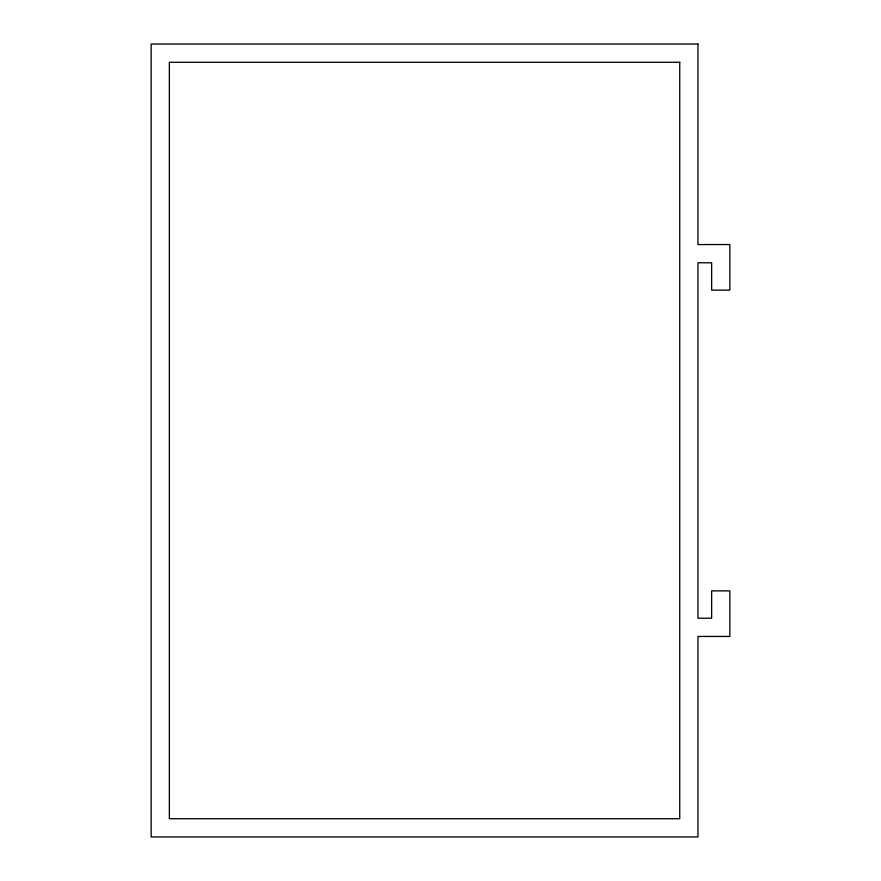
<?xml version="1.0" encoding="UTF-8"?>
<svg xmlns="http://www.w3.org/2000/svg" width="881" height="881" viewBox="0 0 881 881"><rect width="100%" height="100%" fill="white"/><g stroke="black" fill="none" stroke-linecap="round" stroke-linejoin="round"><path stroke-width="1.32" d="M697.961 44.05L151.136 44.05L151.136 836.95L697.961 836.95L697.961 636.445L729.864 636.445L729.864 590.876L711.639 590.876L711.639 618.22L697.961 618.22L697.961 262.78L711.639 262.78L711.639 290.124L729.864 290.124L729.864 244.555L697.961 244.555L697.961 44.05M679.736 62.276L169.361 62.276L169.361 818.724L679.736 818.724L679.736 62.276"/></g></svg>
